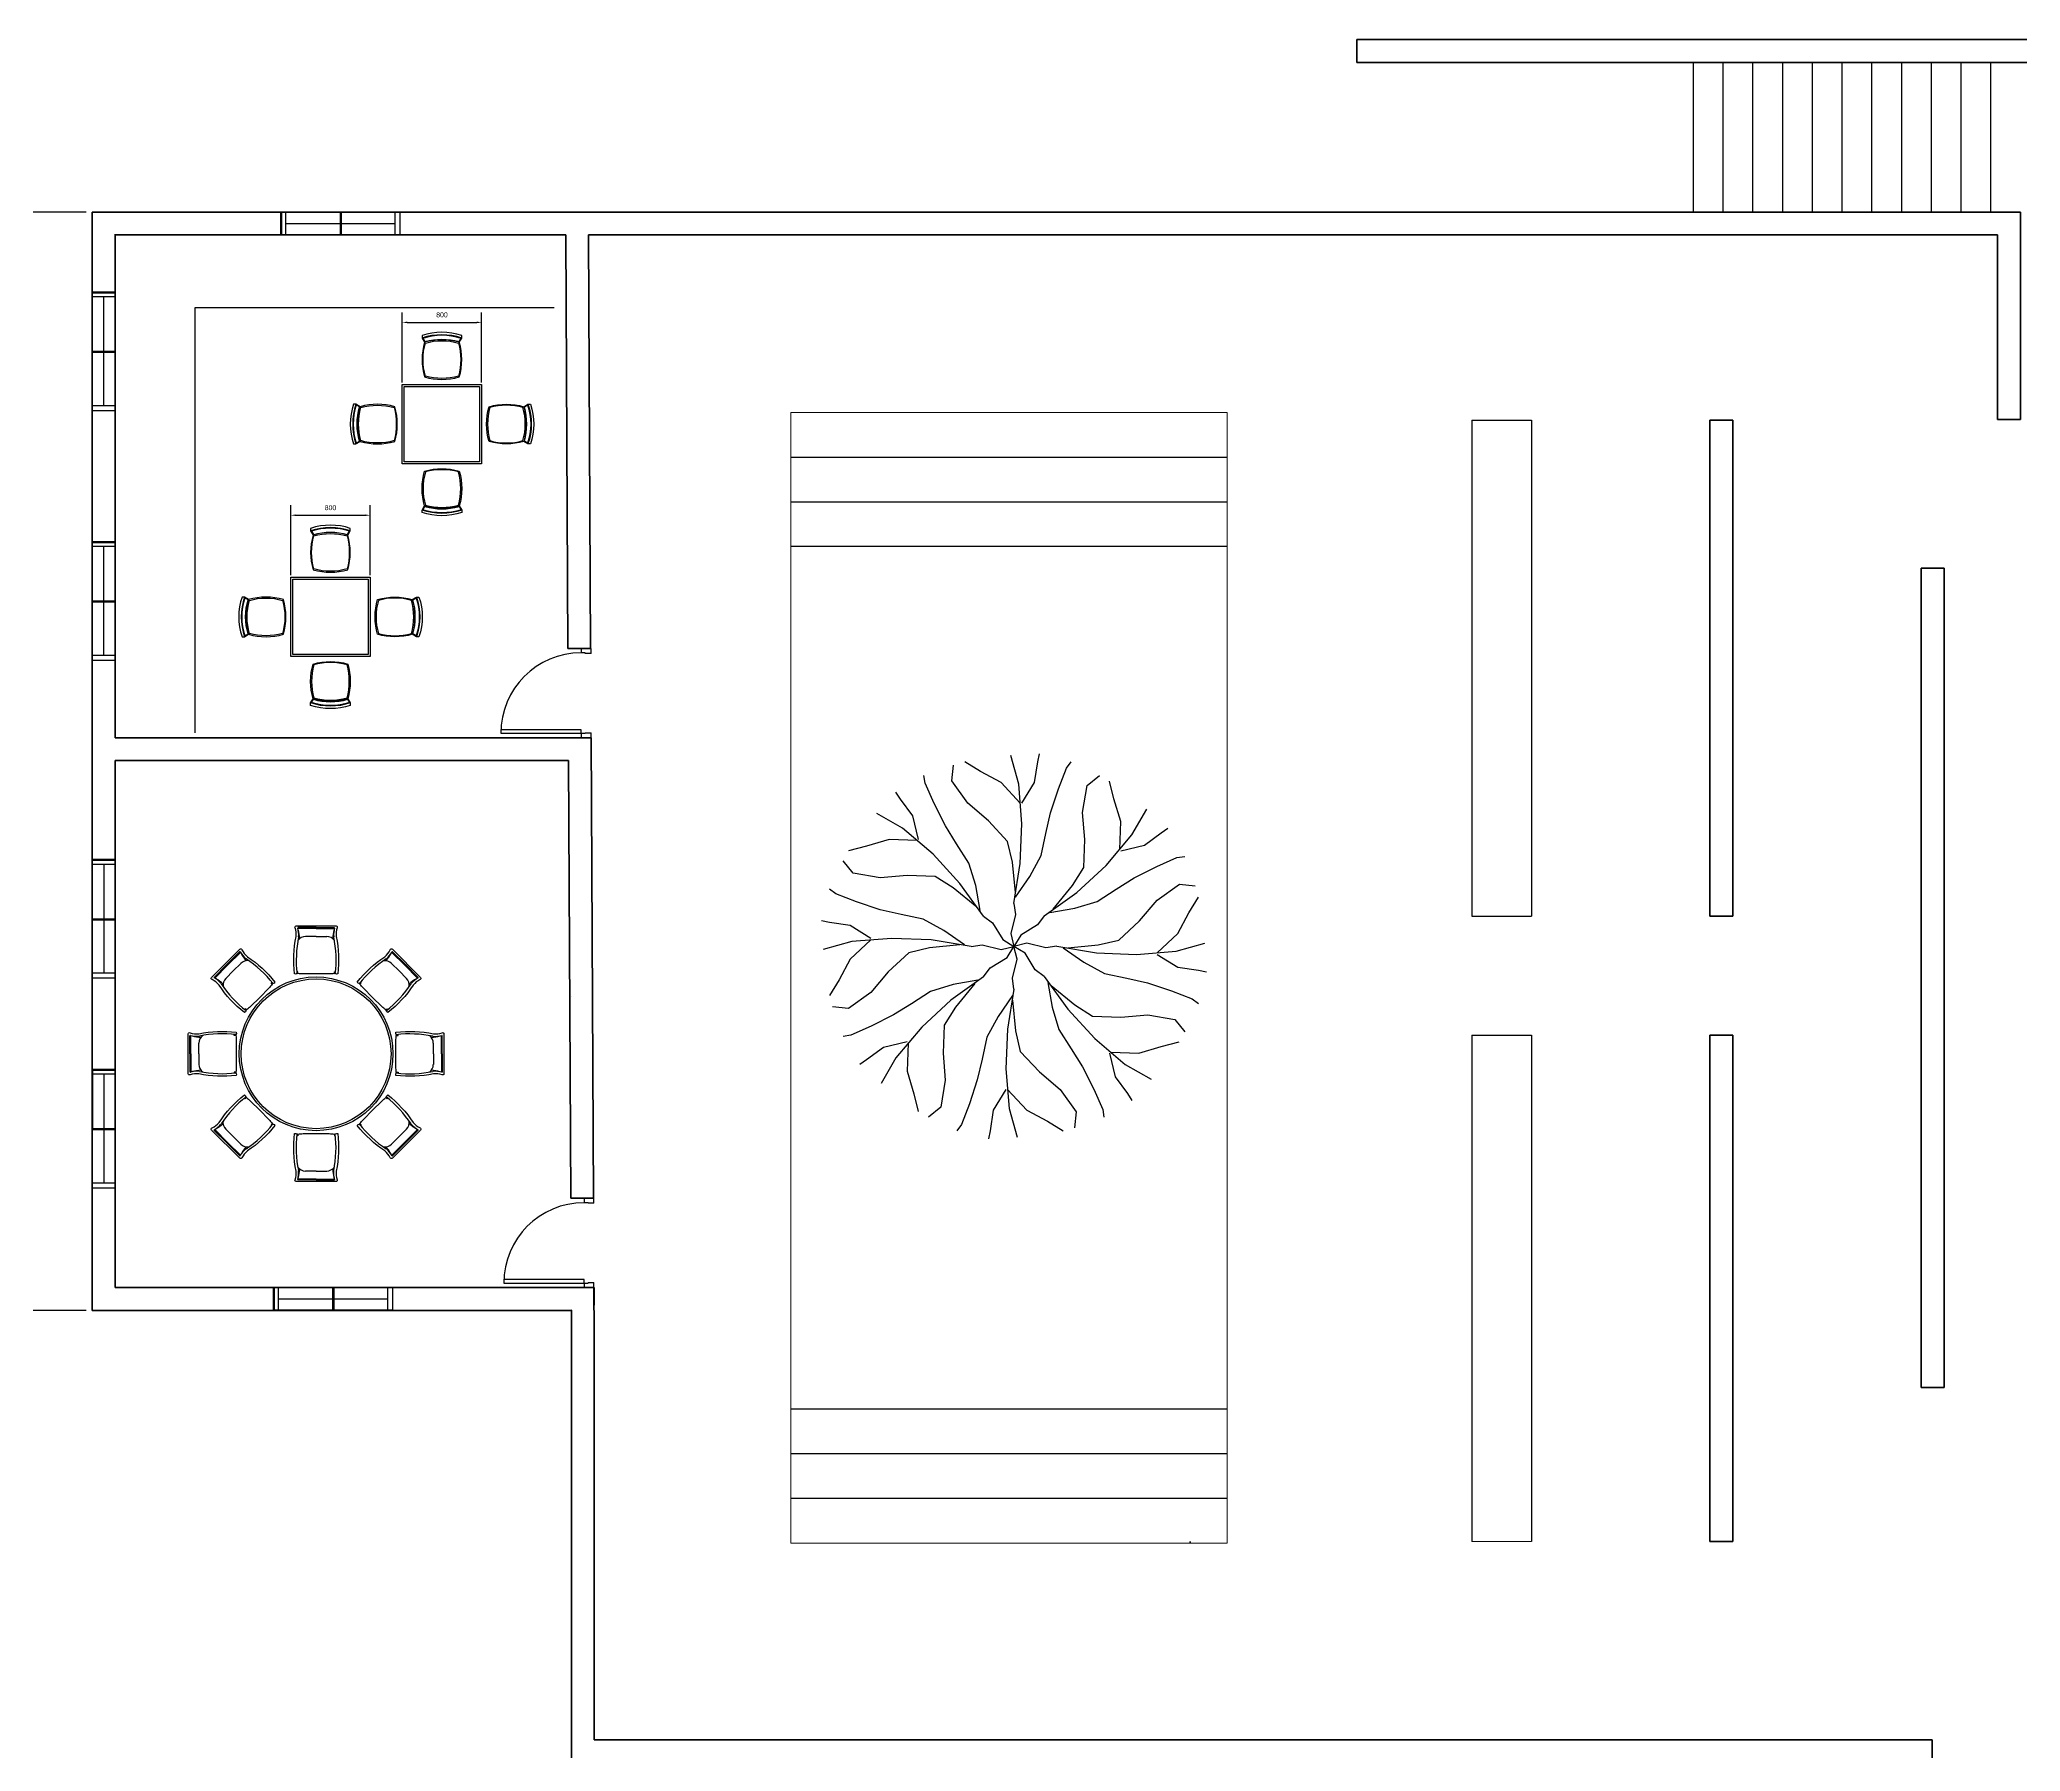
# Model space of a CAD drawing. Header units: metres. Extents: x -353 to 1688, y -477 to 135.
# Drawn here: x -245.92 to -225.95, y -425.38 to -408.12 of the extents above; entities that cross this region are included whole.
import ezdxf

# ---------------------------------------------------------------- set-up
doc = ezdxf.new("R2010")
doc.units = ezdxf.units.M
doc.header["$MEASUREMENT"] = 0
for name, color, linetype, lineweight in [('DIMENSION', 240, 'Continuous', 40), ('ELEVATION', 160, 'Continuous', 20), ('WALL', 2, 'Continuous', 40)]:
    doc.layers.add(name, color=color, linetype=linetype, lineweight=lineweight)
for name, color, linetype in [('door space', 1, 'Continuous'), ('ID-LOOSE', 31, 'Continuous'), ('ID-LOOSE2', 8, 'Continuous'), ('TREES', 82, 'Continuous'), ('WINDOW', 10, 'Continuous')]:
    doc.layers.add(name, color=color, linetype=linetype)
doc.layers.add('FURNITURE', color=130, linetype='Continuous', plot=False)
doc.layers.add('STAIR', color=231, linetype='Continuous', plot=False)
doc.styles.get("Standard").update_dxf_attribs({"font": 'arial.ttf'})
doc.dimstyles.new('Annotative', dxfattribs={"dimscale": 0, "dimtxt": 0.18, "dimasz": 0.18, "dimexe": 0.18, "dimexo": 0.0625, "dimgap": 0.09, "dimtad": 0, "dimtih": 1, "dimtoh": 1, "dimdec": 4, "dimzin": 0, "dimdsep": 46, "dimtxsty": 'Standard', "dimcen": 0.09, "dimadec": 0, "dimazin": 0, "dimtfac": 1, "dimtdec": 4, "dimtofl": 0, "dimtmove": 0, "dimatfit": 3, "dimfxl": 1, "dimtolj": 1, "dimtzin": 0, "dimarcsym": 0})
doc.dimstyles.new('ARCHITXT', dxfattribs={"dimtxt": 0.05, "dimasz": 0.05, "dimexe": 0.1, "dimexo": 0.02, "dimgap": 0.05, "dimtad": 1, "dimtih": 1, "dimtoh": 1, "dimdec": 0, "dimlfac": 1000, "dimzin": 0, "dimdsep": 46, "dimtxsty": 'Standard', "dimcen": 0.1, "dimdle": 0.18, "dimclrd": 15, "dimclre": 15, "dimclrt": 202, "dimadec": 0, "dimazin": 0, "dimtfac": 0.72, "dimtdec": 0, "dimtix": 1, "dimtmove": 2, "dimatfit": 3, "dimfxl": 1, "dimtolj": 1, "dimtzin": 0, "dimarcsym": 0})

# ---------------------------------------------------------------- blocks, each defined once
blk = doc.blocks.new('A$C1D6968EA')
at = {"layer": 'ID-LOOSE2'}
for p, q in [((0.001, 0.385), (0.02, 0.387)), ((0.02, 0.387), (0.016, 0.396)), ((0.02, 0.387), (0.02, 0.396)), ((0.374, 0.201), (0.374, 0.308)), ((0.374, 0.201), (0.374, 0.094)), ((0.455, 0.201), (0.455, 0.385)), ((0.455, 0.201), (0.455, 0.018)), ((0.456, 0.201), (0.456, 0.385)), ((0.456, 0.201), (0.456, 0.018)), ((0.464, 0.201), (0.464, 0.385)), ((0.464, 0.201), (0.464, 0.017)), ((0.001, 0.017), (0.02, 0.016)), ((0.02, 0.016), (0.016, 0.006)), ((0.02, 0.016), (0.02, 0.006))]:
    blk.add_line(p, q, dxfattribs=at)
for centre, radius, start, end in [((0.137, -0.752), 1.154, 78.4357, 96.8363), ((-0.011, 0.389), 0.012, 341.7536, 26.5375), ((0.276, 0.307), 0.0978, 0.5164, 53.1927), ((0.346, 0.685), 0.317, 271.1591, 287.5641), ((0.394, 0.618), 0.241, 264.5513, 285.9626), ((0.454, 0.385), 0.000433, 341.7715, 99.2202), ((0.455, 0.385), 0.000725, 357.3762, 107.5208), ((0.461, 0.384), 0.00242, 10.345, 111.3742), ((0.137, 1.154), 1.154, 263.1637, 281.5643), ((-0.011, 0.014), 0.012, 333.4625, 18.2464), ((0.276, 0.095), 0.0978, 306.8073, 359.4836), ((0.346, -0.282), 0.317, 72.4359, 88.8409), ((0.394, -0.216), 0.241, 74.0374, 95.4487), ((0.454, 0.018), 0.000433, 260.7798, 18.2285), ((0.455, 0.018), 0.000725, 252.4792, 2.6238), ((0.461, 0.018), 0.00242, 248.6258, 349.655)]:
    blk.add_arc(centre, radius, start, end, dxfattribs=at)
blk = doc.blocks.new('A$C8043')
at = {"layer": 'ID-LOOSE'}
blk.add_lwpolyline([(0.377, 1.275, 0.142857), (0.377, 1.625), (0.402, 1.667), (0.402, 1.692, 0.16432), (0.002, 1.692), (0.002, 1.667), (0.027, 1.625, 0.142857), (0.027, 1.275, 0.142857)], format="xyb", close=True, dxfattribs=at)
at = {"layer": 'ID-LOOSE2'}
for points in [[(0.395, 1.664, 0.159203), (0.01, 1.664), (0.03, 1.631, -0.139716), (0.375, 1.631)], [(0.035, 1.283, -0.138299), (0.035, 1.617, -0.138299), (0.369, 1.617, -0.138299), (0.369, 1.283, -0.138299)]]:
    blk.add_lwpolyline(points, format="xyb", close=True, dxfattribs=at)
at = {"layer": 'ID-LOOSE2', "color": 4}
for centre, start, end in [((0.202, 1.075), 71.3371, 108.6629), ((0.202, 1.025), 73.7398, 106.2602)]:
    blk.add_arc(centre, 0.625, start, end, dxfattribs=at)
blk = doc.blocks.new('*D436')
at = {"layer": 'Defpoints', "color": 0, "transparency": 16777216}
for p in [(-241.466, -410.972), (-242.266, -411.597), (-241.466, -411.597)]:
    blk.add_point(p, dxfattribs=at)
at = {"layer": 'FURNITURE', "color": 15, "lineweight": -2, "transparency": 16777216}
for p, q in [((-242.266, -411.577), (-242.266, -410.872)), ((-242.216, -410.972), (-241.516, -410.972)), ((-241.466, -411.577), (-241.466, -410.872))]:
    blk.add_line(p, q, dxfattribs=at)
at = {"layer": 'FURNITURE', "color": 15, "transparency": 16777216}
for points in [[(-242.216, -410.963), (-242.216, -410.98), (-242.266, -410.972)], [(-241.516, -410.963), (-241.516, -410.98), (-241.466, -410.972)]]:
    blk.add_solid(points, dxfattribs=at)
at = {"layer": 'FURNITURE', "color": 202, "transparency": 16777216, "insert": (-241.866, -410.896), "char_height": 0.05, "attachment_point": 5}
blk.add_mtext('\\A1;800', dxfattribs=at)
blk = doc.blocks.new('*D437')
at = {"layer": 'Defpoints', "color": 0, "transparency": 16777216}
for p in [(-242.59, -412.916), (-243.39, -413.541), (-242.59, -413.541)]:
    blk.add_point(p, dxfattribs=at)
at = {"layer": 'FURNITURE', "color": 15, "lineweight": -2, "transparency": 16777216}
for p, q in [((-243.39, -413.521), (-243.39, -412.816)), ((-243.34, -412.916), (-242.64, -412.916)), ((-242.59, -413.521), (-242.59, -412.816))]:
    blk.add_line(p, q, dxfattribs=at)
at = {"layer": 'FURNITURE', "color": 15, "transparency": 16777216}
for points in [[(-243.34, -412.908), (-243.34, -412.924), (-243.39, -412.916)], [(-242.64, -412.908), (-242.64, -412.924), (-242.59, -412.916)]]:
    blk.add_solid(points, dxfattribs=at)
at = {"layer": 'FURNITURE', "color": 202, "transparency": 16777216, "insert": (-242.99, -412.84), "char_height": 0.05, "attachment_point": 5}
blk.add_mtext('\\A1;800', dxfattribs=at)
blk = doc.blocks.new('BRANCHZ', base_point=(0.5, 0.5))
for p, q in [((0.8758, 0.6211), (0.9341, 0.6629)), ((0.9341, 0.6629), (0.9759, 0.6586)), ((0.9591, 0.5878), (0.9842, 0.6293)), ((0.8297, 0.5667), (0.8758, 0.6211)), ((0.9298, 0.5334), (0.9591, 0.5878)), ((0.7756, 0.5166), (0.8297, 0.5667)), ((0.8758, 0.4833), (0.9298, 0.5334)), ((0.5334, 0.5083), (0.5, 0.5)), ((0.5835, 0.4958), (0.5335, 0.5083)), ((0.6126, 0.5001), (0.5835, 0.4958)), ((0.6126, 0.5001), (0.717, 0.4833)), ((0.6294, 0.4958), (0.6837, 0.4582)), ((0.6416, 0.496), (0.7213, 0.5041)), ((0.717, 0.4833), (0.8214, 0.479)), ((0.7213, 0.5041), (0.7756, 0.5166)), ((0.8214, 0.479), (0.9258, 0.4876)), ((0.8758, 0.479), (0.9298, 0.4457)), ((0.9258, 0.4876), (1.001, 0.5083)), ((0.6837, 0.4582), (0.7381, 0.4289)), ((0.7381, 0.4289), (0.7964, 0.4164)), ((0.7964, 0.4164), (0.8507, 0.4039)), ((0.9298, 0.4457), (0.9842, 0.4375)), ((0.9842, 0.4375), (1.005, 0.4332)), ((0.8507, 0.4039), (0.9133, 0.3831)), ((0.9133, 0.3831), (0.9674, 0.3623)), ((0.9674, 0.3623), (0.9842, 0.3498))]:
    blk.add_line(p, q)
blk = doc.blocks.new('TREE-16')
at = {"xscale": 120, "yscale": 120, "zscale": 120}
for rotation in [90, 44.99999999999985, 134.9999999999999, 180, 224.9999999999999, 314.9999999999998, 270]:
    blk.add_blockref('BRANCHZ', (0, 0), dxfattribs=dict(at, rotation=rotation))
blk.add_blockref('BRANCHZ', (0, 0), dxfattribs=at)
blk = doc.blocks.new('*D443')
at = {"layer": 'Defpoints', "color": 0, "transparency": 16777216}
for p in [(-245.392, -409.859), (-246.881, -420.932), (-245.392, -420.932)]:
    blk.add_point(p, dxfattribs=at)
at = {"layer": 'DIMENSION', "color": 0, "lineweight": -2, "transparency": 16777216}
for p, q in [((-245.454, -409.859), (-247.061, -409.859)), ((-246.881, -410.039), (-246.881, -415.214)), ((-246.881, -420.752), (-246.881, -415.577)), ((-245.454, -420.932), (-247.061, -420.932))]:
    blk.add_line(p, q, dxfattribs=at)
at = {"layer": 'DIMENSION', "color": 0, "transparency": 16777216}
for points in [[(-246.911, -410.039), (-246.851, -410.039), (-246.881, -409.859)], [(-246.911, -420.752), (-246.851, -420.752), (-246.881, -420.932)]]:
    blk.add_solid(points, dxfattribs=at)
at = {"layer": 'DIMENSION', "color": 0, "transparency": 16777216, "insert": (-246.881, -415.396), "char_height": 0.18, "attachment_point": 5}
blk.add_mtext('\\A1;11.0730', dxfattribs=at)

msp = doc.modelspace()

# ---------------------------------------------------------------- linework, layer by layer
at = {"layer": 'door space'}
for p, q in [((-240.46298, -414.25889), (-240.46298, -414.30389)), ((-240.36298, -414.25889), (-240.46298, -414.25889)), ((-240.42298, -414.30389), (-240.46298, -414.30389)), ((-240.42298, -414.30889), (-240.42298, -414.30389)), ((-240.36298, -414.30889), (-240.42298, -414.30889)), ((-240.36298, -414.30889), (-240.36298, -414.25889)), ((-240.46298, -415.07889), (-241.27298, -415.07889)), ((-241.27298, -415.11389), (-240.46298, -415.11389)), ((-240.46298, -415.11389), (-240.46298, -415.07889)), ((-240.46298, -415.11389), (-240.46298, -415.15889)), ((-240.46298, -415.11389), (-240.42298, -415.11389)), ((-240.46298, -415.15889), (-240.36298, -415.15889)), ((-240.42298, -415.10889), (-240.42298, -415.11389)), ((-240.42298, -415.10889), (-240.36298, -415.10889)), ((-240.36298, -415.15889), (-240.36298, -415.10889)), ((-240.43337, -419.80196), (-240.43337, -419.84696)), ((-240.33337, -419.80196), (-240.43337, -419.80196)), ((-240.39337, -419.84696), (-240.43337, -419.84696)), ((-240.39337, -419.85196), (-240.39337, -419.84696)), ((-240.33337, -419.85196), (-240.39337, -419.85196)), ((-240.33337, -419.85196), (-240.33337, -419.80196)), ((-240.43337, -420.62196), (-241.24337, -420.62196)), ((-241.24337, -420.65696), (-240.43337, -420.65696)), ((-240.43337, -420.65696), (-240.43337, -420.62196)), ((-240.43337, -420.65696), (-240.43337, -420.70196)), ((-240.43337, -420.65696), (-240.39337, -420.65696)), ((-240.43337, -420.70196), (-240.33337, -420.70196)), ((-240.39337, -420.65196), (-240.39337, -420.65696)), ((-240.39337, -420.65196), (-240.33337, -420.65196)), ((-240.33337, -420.70196), (-240.33337, -420.65196))]:
    msp.add_line(p, q, dxfattribs=at)
for centre in [(-240.46298, -415.11389), (-240.43337, -420.65696)]:
    msp.add_ellipse(centre, major_axis=(-0.57276, -0.57276), ratio=1, start_param=3.92699082, end_param=5.49778714, dxfattribs=at)
at = {"layer": 'ELEVATION'}
for p, q in [((-238.34901, -411.87933), (-233.94901, -411.87933)), ((-238.34901, -423.27933), (-238.34901, -411.87933)), ((-233.94901, -411.87933), (-233.94901, -423.27933)), ((-233.94901, -423.27933), (-238.34901, -423.27933)), ((-230.88154, -423.26353), (-231.48154, -423.26353))]:
    msp.add_line(p, q, dxfattribs=at)
at = {"layer": 'FURNITURE'}
for p, q in [((-240.73442, -410.82461), (-244.35643, -410.82461)), ((-244.35643, -410.82461), (-244.35643, -415.10839)), ((-231.48154, -411.95901), (-231.48154, -416.95901)), ((-231.48154, -411.95901), (-230.88154, -411.95901)), ((-230.88154, -411.95901), (-230.88154, -416.95901)), ((-231.48154, -416.95901), (-230.88154, -416.95901)), ((-231.48154, -418.15901), (-231.48154, -423.26353)), ((-231.48154, -418.15901), (-230.88154, -418.15901)), ((-230.88154, -418.15901), (-230.88154, -423.26353))]:
    msp.add_line(p, q, dxfattribs=at)
for points in [[(-242.26631, -411.59682), (-241.46631, -411.59682), (-241.46631, -412.39682), (-242.26631, -412.39682)], [(-242.24631, -411.61682), (-241.48631, -411.61682), (-241.48631, -412.37682), (-242.24631, -412.37682)], [(-243.39018, -413.54085), (-242.59018, -413.54085), (-242.59018, -414.34085), (-243.39018, -414.34085)], [(-243.37018, -413.56085), (-242.61018, -413.56085), (-242.61018, -414.32085), (-243.37018, -414.32085)]]:
    msp.add_lwpolyline(points, close=True, dxfattribs=at)
for points in [[(-242.92318, -417.07599, 0.10252325), (-242.93276, -417.16338, -0.08046065), (-242.91719, -417.54061, -0.30229994), (-242.94162, -417.53768, 0.1979323), (-242.95076, -417.53701, -0.02819302), (-243.00483, -417.54061), (-243.13487, -417.54061), (-243.26492, -417.54061, -0.02819302), (-243.31899, -417.53701, 0.1979323), (-243.32813, -417.53768, -0.30229994), (-243.35255, -417.54061, -0.08046065), (-243.33698, -417.16338, 0.10252325), (-243.34656, -417.07599, -0.58711132), (-243.33578, -417.05681), (-242.93396, -417.05681, -0.58711132)], [(-243.88294, -417.29816, 0.10252325), (-243.82792, -417.36673, -0.08046065), (-243.55017, -417.62246, -0.30229994), (-243.56951, -417.63766, 0.1979323), (-243.57645, -417.64366, -0.02819302), (-243.61214, -417.68443), (-243.70409, -417.77638), (-243.79605, -417.86834, -0.02819302), (-243.83682, -417.90403, 0.1979323), (-243.84282, -417.91097, -0.30229994), (-243.85802, -417.93031, -0.08046065), (-244.11375, -417.65256, 0.10252325), (-244.18231, -417.59754, -0.58711132), (-244.18826, -417.57635), (-243.90413, -417.29222, -0.58711132)], [(-242.08743, -417.59754, 0.10252325), (-242.156, -417.65256, -0.08046065), (-242.41173, -417.93031, -0.30229994), (-242.42693, -417.91097, 0.1979323), (-242.43292, -417.90403, -0.02819302), (-242.4737, -417.86834), (-242.56565, -417.77638), (-242.65761, -417.68443, -0.02819302), (-242.6933, -417.64366, 0.1979323), (-242.70023, -417.63766, -0.30229994), (-242.71958, -417.62246, -0.08046065), (-242.44182, -417.36673, 0.10252325), (-242.38681, -417.29816, -0.58711132), (-242.36562, -417.29222), (-242.08149, -417.57635, -0.58711132)], [(-244.40449, -418.13391, 0.10252325), (-244.3171, -418.1435, -0.08046065), (-243.93987, -418.12792, -0.30229994), (-243.9428, -418.15235, 0.1979323), (-243.94346, -418.16149, -0.02819302), (-243.93987, -418.21556), (-243.93987, -418.34561), (-243.93987, -418.47565, -0.02819302), (-243.94346, -418.52972, 0.1979323), (-243.9428, -418.53886, -0.30229994), (-243.93987, -418.56329, -0.08046065), (-244.3171, -418.54771, 0.10252325), (-244.40449, -418.5573, -0.58711132), (-244.42367, -418.54652), (-244.42367, -418.1447, -0.58711132)], [(-241.86526, -418.5573, 0.10252325), (-241.95264, -418.54771, -0.08046065), (-242.32987, -418.56329, -0.30229994), (-242.32694, -418.53886, 0.1979323), (-242.32628, -418.52972, -0.02819302), (-242.32987, -418.47565), (-242.32987, -418.34561), (-242.32987, -418.21556, -0.02819302), (-242.32628, -418.16149, 0.1979323), (-242.32694, -418.15235, -0.30229994), (-242.32987, -418.12792, -0.08046065), (-241.95264, -418.1435, 0.10252325), (-241.86526, -418.13391, -0.58711132), (-241.84607, -418.1447), (-241.84607, -418.54652, -0.58711132)], [(-244.18231, -419.09367, 0.10252325), (-244.11375, -419.03866, -0.08046065), (-243.85802, -418.7609, -0.30229994), (-243.84282, -418.78024, 0.1979323), (-243.83682, -418.78718, -0.02819302), (-243.79605, -418.82287), (-243.70409, -418.91483), (-243.61214, -419.00678, -0.02819302), (-243.57645, -419.04755, 0.1979323), (-243.56951, -419.05355, -0.30229994), (-243.55017, -419.06875, -0.08046065), (-243.82792, -419.32448, 0.10252325), (-243.88294, -419.39305, -0.58711132), (-243.90413, -419.39899), (-244.18826, -419.11486, -0.58711132)], [(-242.38681, -419.39305, 0.10252325), (-242.44182, -419.32448, -0.08046065), (-242.71958, -419.06875, -0.30229994), (-242.70023, -419.05355, 0.1979323), (-242.6933, -419.04755, -0.02819302), (-242.65761, -419.00678), (-242.56565, -418.91483), (-242.4737, -418.82287, -0.02819302), (-242.43292, -418.78718, 0.1979323), (-242.42693, -418.78024, -0.30229994), (-242.41173, -418.7609, -0.08046065), (-242.156, -419.03866, 0.10252325), (-242.08743, -419.09367, -0.58711132), (-242.08149, -419.11486), (-242.36562, -419.39899, -0.58711132)], [(-243.34656, -419.61522, 0.10252325), (-243.33698, -419.52784, -0.08046065), (-243.35255, -419.15061, -0.30229994), (-243.32813, -419.15353, 0.1979323), (-243.31899, -419.1542, -0.02819302), (-243.26492, -419.15061), (-243.13487, -419.15061), (-243.00483, -419.15061, -0.02819302), (-242.95076, -419.1542, 0.1979323), (-242.94162, -419.15353, -0.30229994), (-242.91719, -419.15061, -0.08046065), (-242.93276, -419.52784, 0.10252325), (-242.92318, -419.61522, -0.58711132), (-242.93396, -419.63441), (-243.33578, -419.63441, -0.58711132)]]:
    msp.add_lwpolyline(points, format="xyb", close=True, dxfattribs=at)
for radius in [0.775, 0.755]:
    msp.add_circle((-243.13487, -418.34561), radius, dxfattribs=at)
at = {"layer": 'STAIR'}
for p, q in [((-229.25154, -408.35087), (-229.25154, -409.85087)), ((-228.95154, -408.35087), (-228.95154, -409.85087)), ((-228.65154, -408.35087), (-228.65154, -409.85087)), ((-228.35154, -408.35087), (-228.35154, -409.85087)), ((-228.05154, -408.35087), (-228.05154, -409.85087)), ((-227.75154, -408.35087), (-227.75154, -409.85087)), ((-227.45154, -408.35087), (-227.45154, -409.85087)), ((-227.15154, -408.35087), (-227.15154, -409.85087)), ((-226.85154, -408.35087), (-226.85154, -409.85087)), ((-226.55154, -408.35087), (-226.55154, -409.85087)), ((-226.25154, -408.35087), (-226.25154, -409.85087)), ((-238.34901, -412.32933), (-233.94901, -412.32933)), ((-238.34901, -412.77933), (-233.94901, -412.77933)), ((-238.34901, -413.22933), (-233.94901, -413.22933)), ((-233.94901, -421.92933), (-238.34901, -421.92933)), ((-233.94901, -422.37933), (-238.34901, -422.37933)), ((-233.94901, -422.82933), (-238.34901, -422.82933))]:
    msp.add_line(p, q, dxfattribs=at)
at = {"layer": 'WALL'}
for p, q in [((-232.64154, -408.12087), (-232.64154, -408.35087)), ((-224.22154, -408.12087), (-232.64154, -408.12087)), ((-224.45154, -408.35087), (-232.64154, -408.35087)), ((-228.65186, -409.85901), (-245.39154, -409.85901)), ((-245.39154, -409.85901), (-245.39154, -420.93205)), ((-231.05186, -409.85901), (-225.95186, -409.85901)), ((-225.95186, -409.85901), (-225.95186, -411.95087)), ((-245.16154, -410.08086), (-245.16154, -415.15901)), ((-240.61868, -410.08901), (-245.16154, -410.08901)), ((-240.61868, -410.08901), (-240.59684, -414.25901)), ((-228.65186, -410.08901), (-240.38868, -410.08901)), ((-240.38868, -410.08901), (-240.36684, -414.25901)), ((-231.05186, -410.08901), (-226.18186, -410.08901)), ((-226.18186, -410.08901), (-226.18186, -411.95087)), ((-229.08154, -411.95901), (-229.08154, -416.95901)), ((-229.08154, -411.95901), (-228.85154, -411.95901)), ((-228.85154, -411.95901), (-228.85154, -416.95901)), ((-225.95186, -411.95087), (-226.18186, -411.95087)), ((-226.95154, -413.45087), (-226.95154, -421.70853)), ((-226.95154, -413.45087), (-226.72154, -413.45087)), ((-226.72154, -413.45087), (-226.72154, -421.70853)), ((-240.36213, -414.25901), (-240.59684, -414.25901)), ((-240.36213, -415.15901), (-245.16154, -415.15901)), ((-240.36213, -415.15901), (-240.33781, -419.80152)), ((-245.16154, -415.38901), (-245.16154, -420.70203)), ((-240.59093, -415.38901), (-245.16154, -415.38901)), ((-240.59093, -415.38901), (-240.56782, -419.80155)), ((-229.08154, -416.95901), (-228.85154, -416.95901)), ((-240.56464, -417.77087), (-240.56464, -417.77099)), ((-229.08154, -418.15901), (-229.08154, -423.26353)), ((-229.08154, -418.15901), (-228.85154, -418.15901)), ((-228.85154, -418.15901), (-228.85154, -423.26353)), ((-245.16154, -419.80203), (-245.16164, -419.80203)), ((-240.33319, -419.80152), (-240.56782, -419.80155)), ((-245.39154, -420.70205), (-245.39157, -420.70205)), ((-240.3331, -420.70152), (-245.16154, -420.70203)), ((-240.33348, -420.70152), (-240.33154, -421.16205)), ((-240.3331, -420.70152), (-240.33216, -420.88137)), ((-240.33254, -420.70152), (-240.3331, -420.70152)), ((-245.39154, -420.93205), (-240.56154, -420.93205)), ((-245.16154, -420.93203), (-245.16154, -420.93205)), ((-240.56251, -420.93152), (-240.56154, -420.93152)), ((-240.56154, -420.93152), (-240.56154, -421.16205)), ((-240.56154, -421.16205), (-240.56154, -425.49353)), ((-240.56154, -421.16205), (-240.56154, -425.26353)), ((-240.33154, -421.16205), (-240.33154, -425.26353)), ((-226.95154, -421.70853), (-226.72154, -421.70853)), ((-234.32076, -423.27933), (-234.32076, -423.26353)), ((-228.85154, -423.26353), (-229.08154, -423.26353)), ((-240.33154, -425.26353), (-237.30076, -425.26353)), ((-226.84076, -425.26353), (-237.30076, -425.26353)), ((-227.07076, -425.26353), (-226.84076, -425.26353)), ((-226.84076, -425.26353), (-226.84076, -425.49353))]:
    msp.add_line(p, q, dxfattribs=at)
at = {"layer": 'WINDOW'}
for p, q in [((-243.49011, -409.85901), (-242.29011, -409.85901)), ((-243.49011, -410.08901), (-243.49011, -409.85901)), ((-243.47933, -410.08901), (-243.47933, -409.85901)), ((-243.44011, -410.08901), (-243.44011, -409.85901)), ((-243.44011, -409.97401), (-242.34011, -409.97401)), ((-242.89011, -410.08901), (-242.89011, -409.85901)), ((-242.87933, -410.08901), (-242.87933, -409.85901)), ((-242.34011, -409.85901), (-242.34011, -410.08901)), ((-242.29011, -409.85901), (-242.29011, -410.08901)), ((-242.29011, -410.08901), (-243.49011, -410.08901)), ((-243.49011, -410.08901), (-242.89011, -410.08901)), ((-245.39309, -411.86215), (-245.39309, -410.66215)), ((-245.39309, -410.66215), (-245.16309, -410.66215)), ((-245.39309, -410.66215), (-245.39309, -411.26215)), ((-245.39309, -410.67293), (-245.16309, -410.67293)), ((-245.39309, -410.71215), (-245.16309, -410.71215)), ((-245.27809, -410.71215), (-245.27809, -411.81215)), ((-245.16309, -410.66215), (-245.16309, -411.86215)), ((-245.39309, -411.26215), (-245.16309, -411.26215)), ((-245.39309, -411.27293), (-245.16309, -411.27293)), ((-245.16309, -411.81215), (-245.39309, -411.81215)), ((-245.16309, -411.86215), (-245.39309, -411.86215)), ((-245.39408, -414.37943), (-245.39408, -413.17943)), ((-245.39408, -413.17943), (-245.16408, -413.17943)), ((-245.39408, -413.17943), (-245.39408, -413.77943)), ((-245.39408, -413.19021), (-245.16408, -413.19021)), ((-245.16408, -413.17943), (-245.16408, -414.37943)), ((-245.39408, -413.22943), (-245.16408, -413.22943)), ((-245.27908, -413.22943), (-245.27908, -414.32943)), ((-245.39408, -413.77943), (-245.16408, -413.77943)), ((-245.39408, -413.79021), (-245.16408, -413.79021)), ((-245.16408, -414.32943), (-245.39408, -414.32943)), ((-245.16408, -414.37943), (-245.39408, -414.37943)), ((-245.39154, -417.58427), (-245.39154, -416.38427)), ((-245.39154, -416.38427), (-245.16154, -416.38427)), ((-245.39154, -416.38427), (-245.39154, -416.98427)), ((-245.39154, -416.39505), (-245.16154, -416.39505)), ((-245.16154, -416.38427), (-245.16154, -417.58427)), ((-245.39154, -416.43427), (-245.16154, -416.43427)), ((-245.27654, -416.43427), (-245.27654, -417.53427)), ((-245.39154, -416.98427), (-245.16154, -416.98427)), ((-245.39154, -416.99505), (-245.16154, -416.99505)), ((-245.16154, -417.53427), (-245.39154, -417.53427)), ((-245.16154, -417.58427), (-245.39154, -417.58427)), ((-245.39089, -419.69914), (-245.39089, -418.49914)), ((-245.39089, -418.49914), (-245.16089, -418.49914)), ((-245.39089, -418.49914), (-245.39089, -419.09914)), ((-245.39089, -418.50992), (-245.16089, -418.50992)), ((-245.39089, -418.54914), (-245.16089, -418.54914)), ((-245.27589, -418.54914), (-245.27589, -419.64914)), ((-245.16089, -418.49914), (-245.16089, -419.69914)), ((-245.39089, -419.09914), (-245.16089, -419.09914)), ((-245.39089, -419.10992), (-245.16089, -419.10992)), ((-245.16089, -419.64914), (-245.39089, -419.64914)), ((-245.16089, -419.69914), (-245.39089, -419.69914)), ((-243.56493, -420.70163), (-242.36493, -420.70163)), ((-243.56493, -420.93163), (-243.56493, -420.70163)), ((-243.55415, -420.93163), (-243.55415, -420.70163)), ((-243.51493, -420.93163), (-243.51493, -420.70163)), ((-242.96493, -420.93163), (-242.96493, -420.70163)), ((-242.95415, -420.93163), (-242.95415, -420.70163)), ((-242.41493, -420.70163), (-242.41493, -420.93163)), ((-242.36493, -420.70163), (-242.36493, -420.93163)), ((-242.36493, -420.93163), (-243.56493, -420.93163)), ((-243.56493, -420.93163), (-242.96493, -420.93163)), ((-243.51493, -420.81663), (-242.41493, -420.81663))]:
    msp.add_line(p, q, dxfattribs=at)

# ---------------------------------------------------------------- block references
at = {"layer": 'FURNITURE'}
for p in [(-242.06863, -412.79682), (-243.1925, -414.74085)]:
    msp.add_blockref('A$C8043', p, dxfattribs=at)
at = {"layer": 'FURNITURE', "rotation": 90}
for p in [(-241.06631, -412.19914), (-242.19018, -414.14317)]:
    msp.add_blockref('A$C8043', p, dxfattribs=at)
at = {"layer": 'FURNITURE', "xscale": -1}
for p, rotation in [((-242.66631, -412.19914), 269.9999999999968), ((-242.06863, -411.19682), 180), ((-243.79018, -414.14317), 269.9999999999968), ((-243.1925, -413.14085), 180)]:
    msp.add_blockref('A$C8043', p, dxfattribs=dict(at, rotation=rotation))
at = {"layer": 'FURNITURE', "ltscale": 0.5}
for p, rotation in [((-242.93338, -417.53768), 90), ((-243.56368, -417.63184), 135), ((-242.4211, -417.9168), 45), ((-243.9428, -418.14411), 180), ((-243.84864, -418.77441), 224.9999999999999), ((-242.70606, -419.05937), 315), ((-243.33637, -419.15353), 270)]:
    msp.add_blockref('A$C1D6968EA', p, dxfattribs=dict(at, rotation=rotation))
msp.add_blockref('A$C1D6968EA', (-242.32695, -418.5471), dxfattribs=at)
at = {"layer": 'TREES', "color": 0, "xscale": 0.0320120484411144, "yscale": 0.0320120484411144, "zscale": 0.0320120484411144}
msp.add_blockref('TREE-16', (-236.09911, -417.26228), dxfattribs=at)

# ---------------------------------------------------------------- dimensions: what is measured, and where the dimension line sits
at = {"layer": 'DIMENSION'}
dim = msp.add_linear_dim(base=(-246.88055, -420.93205), p1=(-245.39154, -409.85901), p2=(-245.39154, -420.93205), angle=90, dimstyle='Annotative', dxfattribs=at)
dim.commit()
dim.dimension.update_dxf_attribs({"geometry": '*D443', "text_midpoint": (-246.88055, -415.39553)})
at = {"layer": 'FURNITURE'}
for base, p1, p2, picture, middle in [((-241.46631, -410.97182), (-242.26631, -411.59682), (-241.46631, -411.59682), '*D436', (-241.86631, -410.89629)), ((-242.59018, -412.91585), (-243.39018, -413.54085), (-242.59018, -413.54085), '*D437', (-242.99018, -412.84032))]:
    dim = msp.add_linear_dim(base=base, p1=p1, p2=p2, dimstyle='ARCHITXT', dxfattribs=at)
    dim.commit()
    dim.dimension.update_dxf_attribs({"geometry": picture, "text_midpoint": middle})

doc.saveas('drawing.dxf')
